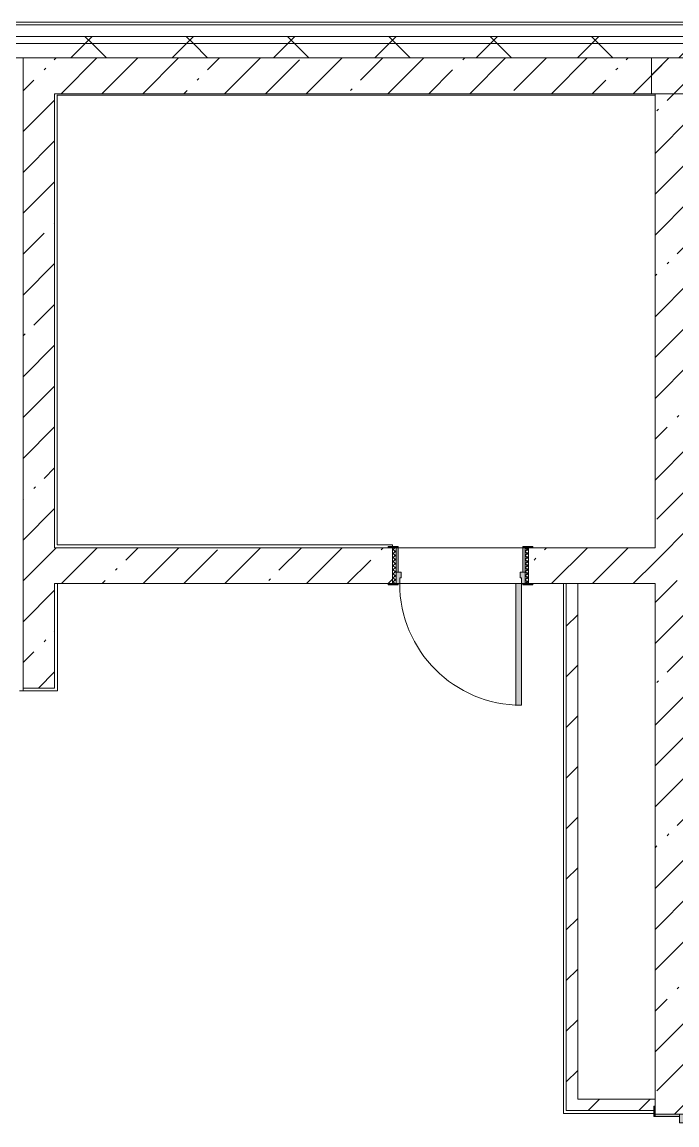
# Model space of a CAD drawing. Header units: millimetres. Extents: x 35378 to 237579, y -8553 to 29000.
# Drawn here: x 193137 to 197708, y 19650 to 27350 of the extents above; entities that cross this region are included whole.
import ezdxf

# ---------------------------------------------------------------- set-up
doc = ezdxf.new("R2010")
doc.units = ezdxf.units.MM
for name, color, linetype, lineweight, true_color in [('A-DOOR-1', 7, 'Continuous', 5, 0xaaaaaa), ('A-DOOR-2', 7, 'Continuous', 5, 0xe2e2e2), ('A-DOOR-FRAM-1', 7, 'Continuous', 5, 0xe2e2e2), ('A-DOOR-FRAM-2', 7, 'Continuous', 5, 0xaaaaaa), ('A-FLOR-2', 7, 'Continuous', 5, 0xaaaaaa)]:
    doc.layers.add(name, color=color, linetype=linetype, lineweight=lineweight, true_color=true_color)
for name, color, linetype, lineweight in [('A-WALL', 7, 'Continuous', 9), ('A-WALL-4', 7, 'Continuous', 5), ('I-WALL-3', 7, 'Continuous', 5)]:
    doc.layers.add(name, color=color, linetype=linetype, lineweight=lineweight)
pattern_1 = [(45, (108394.95, 0), (-353.5534, 353.5534), []), (135, (108394.95, 0), (-353.5534, -353.5534), [])]
pattern_2 = [(45, (108394.95, 0), (-285.1231, 285.1231), []), (45, (108680.07, 0), (-285.1231, 285.1231), [504.031, -100.806, 16.764, -84.042])]
pattern_3 = [(45, (108394.95, 0), (-176.7767, 176.7767), [])]

# ---------------------------------------------------------------- blocks, each defined once
blk = doc.blocks.new('110_Дверь_СКБ_2Ст - Д-1_л_Лестничная клетка EIS60 2-32359692-3_5_2_птичка')
at = {"layer": 'A-DOOR-2'}
for points in [[(662.5, 125), (662.5, 1025), (612.5, 1025), (612.5, 125)], [(-587.5, 525), (-637.5, 525), (-637.5, 125), (-587.5, 125)], [(712.5, -125), (712.5, 45), (697.5, 45), (697.5, -125)]]:
    blk.add_hatch(color=256, dxfattribs=at).paths.add_polyline_path(points)
h = blk.add_hatch(color=256, dxfattribs=at)
h.paths.add_polyline_path([(712.5, 125), (662.5, 125), (662.5, 75), (652.5, 75), (652.5, 45), (712.5, 45)])
h.paths.add_polyline_path([(-627.5, 45), (-627.5, 75), (-637.5, 75), (-637.5, 125), (-687.5, 125), (-687.5, 45)])
at = {"layer": 'A-DOOR-FRAM-1'}
for points in [[(-672.5, 125), (-672.5, 133), (-742.5, 133), (-742.5, 125)], [(767.5, 125), (767.5, 133), (697.5, 133), (697.5, 125)], [(-672.5, -125), (-672.5, 45), (-687.5, 45), (-687.5, -125)], [(-672.5, -133), (-672.5, -125), (-742.5, -125), (-742.5, -133)], [(767.5, -133), (767.5, -125), (697.5, -125), (697.5, -133)]]:
    blk.add_hatch(color=256, dxfattribs=at).paths.add_polyline_path(points)
at = {"layer": 'A-DOOR-1'}
for p, q in [((662.5, 1025), (612.5, 1025)), ((612.5, 1025), (612.5, 125)), ((662.5, 125), (662.5, 1025)), ((-637.5, 525), (-637.5, 125)), ((-587.5, 525), (-637.5, 525)), ((-587.5, 125), (-587.5, 525)), ((-637.5, 125), (-587.5, 125)), ((612.5, 125), (662.5, 125))]:
    blk.add_line(p, q, dxfattribs=at)
for centre, radius, start, end in [((662.5, 125), 900, 90, 180), ((-637.5, 125), 400, 360, 90)]:
    blk.add_arc(centre, radius, start, end, dxfattribs=at)
at = {"layer": 'A-DOOR-FRAM-2'}
for p, q in [((-672.5, 133), (-742.5, 133)), ((-742.5, 133), (-742.5, 125)), ((-742.5, 125), (-672.5, 125)), ((-637.5, 125), (-687.5, 125)), ((-687.5, 125), (-687.5, 45)), ((-672.5, 125), (-672.5, 133)), ((-637.5, 75), (-637.5, 125)), ((662.5, 125), (662.5, 75)), ((712.5, 125), (662.5, 125)), ((767.5, 133), (697.5, 133)), ((697.5, 133), (697.5, 125)), ((697.5, 125), (767.5, 125)), ((712.5, 45), (712.5, 125)), ((767.5, 125), (767.5, 133)), ((-687.5, 45), (-627.5, 45)), ((-672.5, 45), (-687.5, 45)), ((-687.5, 45), (-687.5, -125)), ((-672.5, -125), (-672.5, 45)), ((-627.5, 75), (-637.5, 75)), ((-627.5, 45), (-627.5, 75)), ((662.5, 75), (652.5, 75)), ((652.5, 75), (652.5, 45)), ((652.5, 45), (712.5, 45)), ((712.5, 45), (697.5, 45)), ((697.5, 45), (697.5, -125)), ((712.5, -125), (712.5, 45)), ((-672.5, -125), (-742.5, -125)), ((-742.5, -125), (-742.5, -133)), ((-742.5, -133), (-672.5, -133)), ((-687.5, -125), (-672.5, -125)), ((-672.5, -133), (-672.5, -125)), ((697.5, -125), (712.5, -125)), ((767.5, -125), (697.5, -125)), ((697.5, -125), (697.5, -133)), ((697.5, -133), (767.5, -133)), ((767.5, -133), (767.5, -125))]:
    blk.add_line(p, q, dxfattribs=at)
blk = doc.blocks.new('110_Дверь_СКБ_1Ст_Внутренняя1 - Д-8а 950x2100h _книгохранилище_ огнестойкая дверь_-32656878-3_5_2_птичка')
at = {"layer": 'A-DOOR-1'}
h = blk.add_hatch(dxfattribs=at)
h.set_pattern_fill('FP_186', color=256, style=0, pattern_type=2)
h.set_pattern_definition([(225, (1826.41, -189.685), (-14.14214, 14.14214), []), (135, (1826.41, -189.685), (14.14214, 14.14214), [])])
h.paths.add_polyline_path([(487.5, -125), (487.5, 125), (462.5, 125), (462.5, -125)])
at = {"layer": 'A-DOOR-2'}
h = blk.add_hatch(color=256, dxfattribs=at)
h.paths.add_polyline_path([(462.5, -125), (462.5, -45), (427.5, -45), (427.5, -85), (437.5, -85), (437.5, -125)])
h.paths.add_polyline_path([(-437.5, -125), (-412.5, -125), (-412.5, -85), (-402.5, -85), (-402.5, -45), (-437.5, -45)])
at = {"layer": 'A-DOOR-FRAM-1'}
for points in [[(-422.5, 125), (-422.5, 133), (-492.5, 133), (-492.5, 125)], [(-422.5, -45), (-422.5, 125), (-437.5, 125), (-437.5, -45)], [(517.5, 125), (517.5, 133), (447.5, 133), (447.5, 125)], [(462.5, -45), (462.5, 125), (447.5, 125), (447.5, -45)], [(-422.5, -133), (-422.5, -125), (-492.5, -125), (-492.5, -133)], [(437.5, -975), (437.5, -125), (397.5, -125), (397.5, -975)], [(517.5, -133), (517.5, -125), (447.5, -125), (447.5, -133)]]:
    blk.add_hatch(color=256, dxfattribs=at).paths.add_polyline_path(points)
at = {"layer": 'A-DOOR-FRAM-2'}
h = blk.add_hatch(dxfattribs=at)
h.set_pattern_fill('FP_187', color=256, style=0, pattern_type=2)
h.set_pattern_definition([(315, (-296.384, -189.685), (-14.1421, -14.1421), []), (225, (-296.384, -189.685), (-14.1421, 14.1421), [])])
h.paths.add_polyline_path([(-437.5, -125), (-437.5, 125), (-462.5, 125), (-462.5, -125)])
at = {"layer": 'A-DOOR-1'}
for p, q in [((397.5, -125), (437.5, -125)), ((397.5, -975), (397.5, -125)), ((437.5, -125), (437.5, -975)), ((437.5, -975), (397.5, -975))]:
    blk.add_line(p, q, dxfattribs=at)
blk.add_arc((437.5, -125), 850, 180, 270, dxfattribs=at)
at = {"layer": 'A-DOOR-FRAM-2'}
for p, q in [((-492.5, 133), (-422.5, 133)), ((-492.5, 125), (-492.5, 133)), ((-422.5, 125), (-492.5, 125)), ((-462.5, 125), (-437.5, 125)), ((-462.5, -125), (-462.5, 125)), ((-437.5, 125), (-437.5, -125)), ((-437.5, 125), (-422.5, 125)), ((-437.5, -45), (-437.5, 125)), ((-422.5, 133), (-422.5, 125)), ((-422.5, 125), (-422.5, -45)), ((447.5, 125), (447.5, 133)), ((447.5, 133), (517.5, 133)), ((447.5, -45), (447.5, 125)), ((447.5, 125), (462.5, 125)), ((517.5, 125), (447.5, 125)), ((462.5, -125), (462.5, 125)), ((462.5, 125), (487.5, 125)), ((462.5, 125), (462.5, -45)), ((487.5, 125), (487.5, -125)), ((517.5, 133), (517.5, 125)), ((-437.5, -45), (-402.5, -45)), ((-437.5, -125), (-437.5, -45)), ((-422.5, -45), (-437.5, -45)), ((-402.5, -45), (-402.5, -85)), ((427.5, -45), (462.5, -45)), ((427.5, -85), (427.5, -45)), ((462.5, -45), (447.5, -45)), ((462.5, -45), (462.5, -125)), ((-492.5, -125), (-422.5, -125)), ((-492.5, -133), (-492.5, -125)), ((-422.5, -133), (-492.5, -133)), ((-437.5, -125), (-462.5, -125)), ((-437.5, -124), (-422.5, -124)), ((-437.5, -125), (-437.5, -124)), ((-412.5, -125), (-437.5, -125)), ((-422.5, -125), (-437.5, -125)), ((-422.5, -124), (-422.5, -125)), ((-422.5, -125), (-422.5, -133)), ((-412.5, -85), (-412.5, -125)), ((-402.5, -85), (-412.5, -85)), ((437.5, -85), (427.5, -85)), ((437.5, -125), (437.5, -85)), ((462.5, -125), (437.5, -125)), ((447.5, -125), (447.5, -124)), ((447.5, -124), (462.5, -124)), ((462.5, -125), (447.5, -125)), ((447.5, -133), (447.5, -125)), ((447.5, -125), (517.5, -125)), ((517.5, -133), (447.5, -133)), ((462.5, -124), (462.5, -125)), ((487.5, -125), (462.5, -125)), ((517.5, -125), (517.5, -133))]:
    blk.add_line(p, q, dxfattribs=at)

msp = doc.modelspace()

# ---------------------------------------------------------------- hatches: boundary and pattern name
at = {"layer": 'A-WALL-4'}
h = msp.add_hatch(dxfattribs=at)
h.set_pattern_fill('FP_98', color=256, style=0, pattern_type=2)
h.set_pattern_definition(pattern_1)
h.paths.add_polyline_path([(201604.9, 27200), (201604.9, 27250), (192964.9, 27250), (192964.9, 27200), (201554.9, 27200)])
h = msp.add_hatch(dxfattribs=at)
h.set_pattern_fill('FP_98', color=256, style=0, pattern_type=2)
h.set_pattern_definition(pattern_1)
h.paths.add_polyline_path([(201454.9, 27100), (201554.9, 27100), (201554.9, 27200), (192964.9, 27200), (192964.9, 27100), (200684.8, 27100)])
at = {"layer": 'I-WALL-3'}
h = msp.add_hatch(dxfattribs=at)
h.set_pattern_fill('FP_94', color=256, style=0, pattern_type=2)
h.set_pattern_definition(pattern_2)
h.paths.add_polyline_path([(197554.9, 26850), (197554.9, 27100), (193144.9, 27100), (193144.9, 26850), (195091.7, 26850)])
h = msp.add_hatch(dxfattribs=at)
h.set_pattern_fill('FP_94', color=256, style=0, pattern_type=2)
h.set_pattern_definition(pattern_2)
h.paths.add_polyline_path([(201204.9, 26850), (201204.9, 27100), (197529.9, 27100), (197529.9, 26850), (200684.8, 26850)])
h = msp.add_hatch(dxfattribs=at)
h.set_pattern_fill('FP_94', color=256, style=0, pattern_type=2)
h.set_pattern_definition(pattern_2)
h.paths.add_polyline_path([(197554.9, 17270), (197804.9, 17270), (197804.9, 18325), (197554.9, 18325), (197554.9, 18163.7)])
h.paths.add_polyline_path([(197554.9, 19725), (197804.9, 19725), (197804.9, 27100), (197554.9, 27100), (197554.9, 19750)])
h = msp.add_hatch(dxfattribs=at)
h.set_pattern_fill('FP_94', color=256, style=0, pattern_type=2)
h.set_pattern_definition(pattern_2)
h.paths.add_polyline_path([(193144.9, 22700), (193364.9, 22700), (193364.9, 26850), (193144.9, 26850), (193144.9, 22791.4)])
h = msp.add_hatch(dxfattribs=at)
h.set_pattern_fill('FP_94', color=256, style=0, pattern_type=2)
h.set_pattern_definition(pattern_2)
h.paths.add_polyline_path([(196956.1, 23430), (197554.9, 23430), (197554.9, 23680), (196672.9, 23680), (196672.9, 23430), (196934.9, 23430)])
h.paths.add_polyline_path([(195091.7, 23430), (195722.9, 23430), (195722.9, 23680), (193364.9, 23680), (193364.9, 23430)])
h = msp.add_hatch(dxfattribs=at)
h.set_pattern_fill('FP_99', color=256, style=0, pattern_type=2)
h.set_pattern_definition(pattern_3)
h.paths.add_polyline_path([(197014.9, 19750), (197014.9, 23430), (196934.9, 23430), (196934.9, 19750), (196956.1, 19750)])
h = msp.add_hatch(dxfattribs=at)
h.set_pattern_fill('FP_99', color=256, style=0, pattern_type=2)
h.set_pattern_definition(pattern_3)
h.paths.add_polyline_path([(197014.9, 19750), (197546.9, 19750), (197546.9, 19780), (197554.9, 19780), (197554.9, 19830), (197014.9, 19830)])

# ---------------------------------------------------------------- linework, layer by layer
at = {"layer": 'A-FLOR-2'}
for p, q in [((197554.9, 26840), (193382.9, 26840)), ((193382.9, 26840), (193382.9, 23700)), ((193382.9, 23700), (195722.9, 23700)), ((195722.9, 23700), (195722.9, 23688)), ((193384.9, 23430), (193384.9, 22680)), ((196914.9, 19730), (196914.9, 23430)), ((193384.9, 22680), (193119.5, 22680)), ((193144.9, 22700), (193144.9, 22680)), ((197546.9, 19730), (196914.9, 19730))]:
    msp.add_line(p, q, dxfattribs=at)
at = {"layer": 'A-WALL'}
for p, q in [((201684.9, 27330), (188744.9, 27330)), ((201604.9, 27250), (188744.9, 27250)), ((201554.9, 27200), (188744.9, 27200)), ((197014.9, 23430), (196934.9, 23430)), ((197554.9, 19780), (197554.9, 19830))]:
    msp.add_line(p, q, dxfattribs=at)
at = {"layer": 'A-WALL-4'}
for p, q in [((201704.9, 27350), (184744.9, 27350)), ((189044.9, 27100), (201204.9, 27100))]:
    msp.add_line(p, q, dxfattribs=at)
at = {"layer": 'I-WALL-3'}
for p, q in [((193144.9, 27100), (193144.9, 22700)), ((197554.9, 27100), (193144.9, 27100)), ((201204.9, 27100), (197529.9, 27100)), ((197529.9, 27100), (197529.9, 26850)), ((193364.9, 23680), (193364.9, 26850)), ((193364.9, 26850), (197554.9, 26850)), ((197529.9, 26850), (201204.9, 26850)), ((197554.9, 26850), (197554.9, 23680)), ((195692.9, 23680), (193364.9, 23680)), ((195762.9, 23680), (196632.9, 23680)), ((197554.9, 23680), (196702.9, 23680)), ((193364.9, 22700), (193364.9, 23430)), ((193364.9, 23430), (195692.9, 23430)), ((196582.9, 23430), (195772.9, 23430)), ((196702.9, 23430), (196934.9, 23430)), ((196934.9, 23430), (196934.9, 19750)), ((197014.9, 19830), (197014.9, 23430)), ((197014.9, 23430), (197554.9, 23430)), ((197554.9, 23430), (197554.9, 19830)), ((193144.9, 22700), (193364.9, 22700)), ((197554.9, 19830), (197014.9, 19830)), ((196934.9, 19750), (197546.9, 19750))]:
    msp.add_line(p, q, dxfattribs=at)

# ---------------------------------------------------------------- block references
at = {"layer": 'A-DOOR-1'}
msp.add_blockref('110_Дверь_СКБ_1Ст_Внутренняя1 - Д-8а 950x2100h _книгохранилище_ огнестойкая дверь_-32656878-3_5_2_птичка', (196185.4, 23555), dxfattribs=at)
at = {"layer": 'A-DOOR-1', "rotation": 269.9999999999998}
msp.add_blockref('110_Дверь_СКБ_2Ст - Д-1_л_Лестничная клетка EIS60 2-32359692-3_5_2_птичка', (197679.9, 19037.5), dxfattribs=at)

doc.saveas('drawing.dxf')
